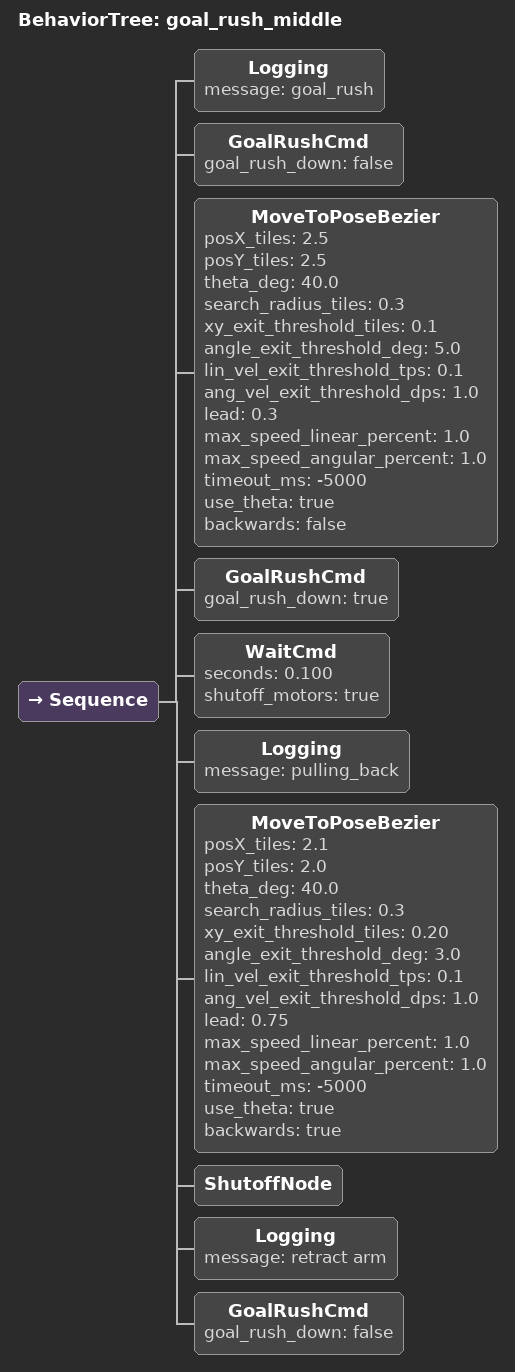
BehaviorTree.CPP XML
<?xml version="1.0" encoding="UTF-8"?>
<root BTCPP_format="4">
  <BehaviorTree ID="goal_rush_middle">
    <Sequence>
      <Logging message="goal_rush"/>
      <GoalRushCmd goal_rush_down="false"/>
      <MoveToPoseBezier  posX_tiles="2.5"
                            posY_tiles="2.5"
                            theta_deg="40.0"
                            search_radius_tiles="0.3"
                            xy_exit_threshold_tiles="0.1"
                            angle_exit_threshold_deg="5.0"
                            lin_vel_exit_threshold_tps="0.1"
                            ang_vel_exit_threshold_dps="1.0"
                            lead="0.3"
                            max_speed_linear_percent="1.0"
                            max_speed_angular_percent="1.0"
                            timeout_ms="-5000"
                            use_theta="true"
                            backwards="false"/>
      <GoalRushCmd goal_rush_down="true"/>
      <WaitCmd seconds="0.100"
                shutoff_motors="true"/>

      <Logging message="pulling_back"/>
      <MoveToPoseBezier posX_tiles="2.1"
                            posY_tiles="2.0"
                            theta_deg="40.0"
                            search_radius_tiles="0.3"
                            xy_exit_threshold_tiles="0.20"
                            angle_exit_threshold_deg="3.0"
                            lin_vel_exit_threshold_tps="0.1"
                            ang_vel_exit_threshold_dps="1.0"
                            lead="0.75"
                            max_speed_linear_percent="1.0"
                            max_speed_angular_percent="1.0"
                            timeout_ms="-5000"
                            use_theta="true"
                            backwards="true"/>
      <ShutoffNode/>

      <Logging message="retract arm"/>
      <GoalRushCmd goal_rush_down="false"/>
    </Sequence>
  </BehaviorTree>

</root>
